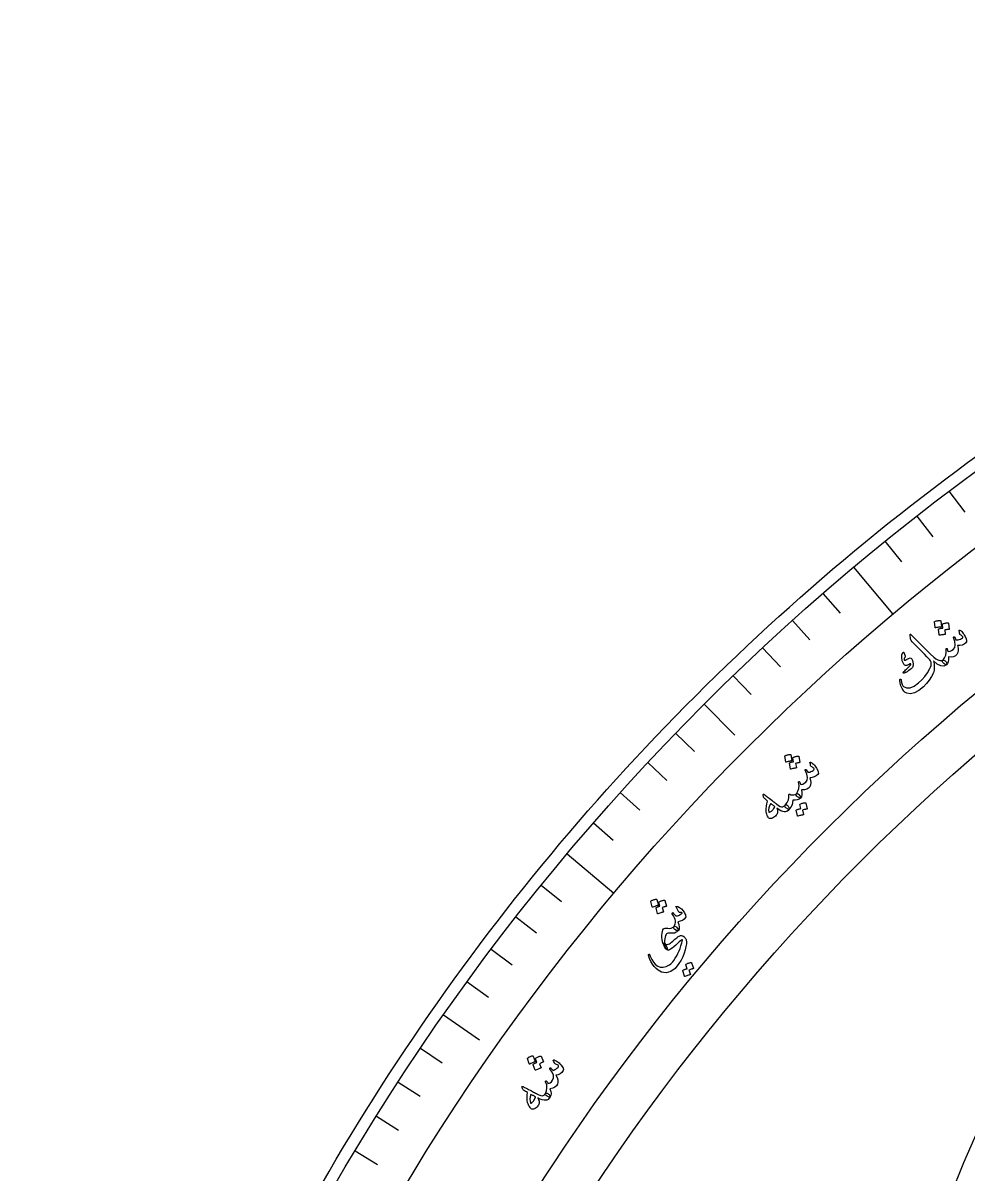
# Model space of a CAD drawing. Header units: millimetres. Extents: x -91 to 91, y -91 to 118.
# Drawn here: x -90.54 to -53.71, y 45.69 to 90.54 of the extents above; entities that cross this region are included whole.
import ezdxf

# ---------------------------------------------------------------- set-up
doc = ezdxf.new("R2010")
doc.units = ezdxf.units.MM
for name, color, linetype in [('CUT_OUTER', 1, 'Continuous'), ('ENGRAVE', 7, 'Continuous'), ('ENGRAVE_FINE', 8, 'Continuous'), ('TEXT', 5, 'Continuous')]:
    doc.layers.add(name, color=color, linetype=linetype)

msp = doc.modelspace()

# ---------------------------------------------------------------- linework, layer by layer
at = {"layer": 'CUT_OUTER'}
msp.add_lwpolyline([(-78.9012, 45.3387), (-78.6215, 45.822), (-78.3389, 46.3035), (-78.0533, 46.7833), (-77.7648, 47.2614), (-77.4733, 47.7377), (-77.179, 48.2121), (-76.8817, 48.6848), (-76.5815, 49.1556), (-76.2784, 49.6246), (-75.9725, 50.0917), (-75.6637, 50.5569), (-75.3521, 51.0202), (-75.0376, 51.4816), (-74.7203, 51.941), (-74.4002, 52.3985), (-74.0773, 52.8541), (-73.7516, 53.3076), (-73.4231, 53.7591), (-73.0919, 54.2086), (-72.7579, 54.6561), (-72.4212, 55.1015), (-72.0817, 55.5448), (-71.7395, 55.9861), (-71.3947, 56.4252), (-71.0471, 56.8622), (-70.6969, 57.2971), (-70.344, 57.7298), (-69.9884, 58.1603), (-69.6302, 58.5887), (-69.2694, 59.0148), (-68.906, 59.4387), (-68.54, 59.8604), (-68.1714, 60.2798), (-67.8003, 60.697), (-67.4266, 61.1119), (-67.0503, 61.5244), (-66.6715, 61.9347), (-66.2903, 62.3426), (-65.9065, 62.7482), (-65.5202, 63.1514), (-65.1315, 63.5522), (-64.7403, 63.9507), (-64.3467, 64.3467), (-63.9507, 64.7403), (-63.5522, 65.1315), (-63.1514, 65.5202), (-62.7482, 65.9065), (-62.3426, 66.2903), (-61.9347, 66.6715), (-61.5244, 67.0503), (-61.1119, 67.4266), (-60.697, 67.8003), (-60.2798, 68.1714), (-59.8604, 68.54), (-59.4387, 68.906), (-59.0148, 69.2694), (-58.5887, 69.6302), (-58.1603, 69.9884), (-57.7298, 70.344), (-57.2971, 70.6969), (-56.8622, 71.0471), (-56.4252, 71.3947), (-55.9861, 71.7395), (-55.5448, 72.0817), (-55.1015, 72.4212), (-54.6561, 72.7579), (-54.2086, 73.0919), (-53.7591, 73.4231), (-53.3076, 73.7516)], dxfattribs=at)
at = {"layer": 'ENGRAVE'}
for points in [[(-58.1954, 69.3545), (-56.664, 67.5295)], [(-64.0185, 64.0185), (-62.8153, 62.8153)], [(-69.3545, 58.1954), (-67.5295, 56.664)], [(-74.1627, 51.9293), (-72.7687, 50.9532)]]:
    msp.add_lwpolyline(points, dxfattribs=at)
for centre, radius in [((0, 0), 90.5359), ((0, 0), 88.1535), ((0, 0), 83.7291), ((0, 0), 81.9), ((0, 23.4034), 58.4966)]:
    msp.add_circle(centre, radius, dxfattribs=at)
at = {"layer": 'ENGRAVE_FINE'}
for points in [[(-54.4859, 72.3052), (-53.8714, 71.4898)], [(-55.7395, 71.3433), (-55.1109, 70.5387)], [(-56.9761, 70.3596), (-56.3335, 69.5661)], [(-59.3969, 68.3283), (-58.727, 67.5577)], [(-60.5803, 67.2813), (-59.8971, 66.5225)], [(-61.7453, 66.2138), (-61.049, 65.467)], [(-62.8915, 65.1261), (-62.1823, 64.3916)], [(-65.1261, 62.8915), (-64.3916, 62.1823)], [(-66.2138, 61.7453), (-65.467, 61.049)], [(-67.2813, 60.5803), (-66.5225, 59.8971)], [(-68.3283, 59.3969), (-67.5577, 58.727)], [(-70.3596, 56.9761), (-69.5661, 56.3335)], [(-71.3433, 55.7395), (-70.5387, 55.1109)], [(-72.3052, 54.4859), (-71.4898, 53.8714)], [(-73.2451, 53.2157), (-72.4191, 52.6155)], [(-75.0577, 50.627), (-74.2112, 50.0561)], [(-75.9298, 49.3094), (-75.0735, 48.7533)], [(-76.7788, 47.9767), (-75.9129, 47.4357)], [(-77.6044, 46.6294), (-76.7292, 46.1036)]]:
    msp.add_lwpolyline(points, dxfattribs=at)
at = {"layer": 'TEXT'}
for points in [[(-55.0453, 67.2248), (-55.0448, 67.2293), (-55.0425, 67.2336), (-55.0384, 67.2378), (-55.0326, 67.2418), (-55.007, 67.2506), (-54.9814, 67.2581), (-54.9559, 67.2644), (-54.9303, 67.2695), (-54.9046, 67.2732), (-54.8784, 67.2757), (-54.8519, 67.2768), (-54.8249, 67.2767), (-54.8169, 67.2751), (-54.8112, 67.2722), (-54.8077, 67.2679), (-54.8064, 67.2622), (-54.7797, 67.0343), (-54.781, 67.0287), (-54.7853, 67.0248), (-54.7926, 67.0226), (-54.8028, 67.022), (-54.8117, 67.0213), (-54.8253, 67.02), (-54.8438, 67.018), (-54.8672, 67.0154), (-54.8956, 67.0118), (-54.9294, 67.0072), (-54.9685, 67.0014), (-55.013, 66.9945), (-55.0194, 66.9942), (-55.0238, 66.9955), (-55.0262, 66.9985), (-55.0267, 67.0031)], [(-54.7403, 67.1322), (-54.7398, 67.1367), (-54.7375, 67.141), (-54.7334, 67.1452), (-54.7275, 67.1492), (-54.702, 67.1579), (-54.6765, 67.1653), (-54.651, 67.1715), (-54.6255, 67.1764), (-54.5998, 67.1801), (-54.5737, 67.1825), (-54.5472, 67.1835), (-54.5202, 67.1833), (-54.5138, 67.1817), (-54.5089, 67.1785), (-54.5056, 67.1736), (-54.5038, 67.1671), (-54.4773, 66.9394), (-54.4783, 66.9353), (-54.4821, 66.9322), (-54.4888, 66.93), (-54.4984, 66.9288), (-54.5048, 66.9281), (-54.5147, 66.927), (-54.5282, 66.9254), (-54.5452, 66.9234), (-54.5658, 66.9209), (-54.5897, 66.9176), (-54.6169, 66.9136), (-54.6475, 66.909), (-54.6267, 66.7419), (-54.628, 66.7363), (-54.6322, 66.7324), (-54.6395, 66.7302), (-54.6497, 66.7296), (-54.6585, 66.729), (-54.6722, 66.7277), (-54.6906, 66.7257), (-54.7139, 66.7231), (-54.7423, 66.7196), (-54.776, 66.715), (-54.815, 66.7093), (-54.8594, 66.7024), (-54.8649, 66.7028), (-54.8687, 66.7047), (-54.8707, 66.7079), (-54.871, 66.7126), (-54.8902, 66.934), (-54.8897, 66.9385), (-54.8875, 66.9428), (-54.8834, 66.947), (-54.8775, 66.951), (-54.8595, 66.9572), (-54.8413, 66.963), (-54.8229, 66.9683), (-54.8043, 66.9731), (-54.7856, 66.9772), (-54.7668, 66.9804), (-54.7478, 66.9826), (-54.7287, 66.984)], [(-54.0889, 66.8907), (-54.0869, 66.8972), (-54.081, 66.9003), (-54.0712, 66.9001), (-54.0574, 66.8965), (-54.0382, 66.8871), (-54.0154, 66.8699), (-53.9892, 66.8448), (-53.9596, 66.8119), (-53.9274, 66.7733), (-53.8987, 66.7335), (-53.8736, 66.6925), (-53.8519, 66.6503), (-53.8171, 66.5622), (-53.8007, 66.492), (-53.8028, 66.4396), (-53.8233, 66.405), (-53.8959, 66.3528), (-53.9747, 66.3189), (-54.0599, 66.3031), (-54.1513, 66.3054), (-54.1287, 66.2025), (-54.1259, 66.11), (-54.143, 66.0279), (-54.18, 65.9562), (-54.2356, 65.9014), (-54.3089, 65.8666), (-54.3999, 65.8518), (-54.5087, 65.8567), (-54.5057, 65.7508), (-54.5168, 65.664), (-54.5422, 65.5965), (-54.5817, 65.548), (-54.5957, 65.5455), (-54.6181, 65.5541), (-54.649, 65.5739), (-54.6884, 65.6049), (-54.7223, 65.6396), (-54.7403, 65.671), (-54.7422, 65.6992), (-54.7283, 65.724), (-54.6553, 65.8193), (-54.6093, 65.9246), (-54.5905, 66.0399), (-54.5988, 66.1652), (-54.5993, 66.1721), (-54.5985, 66.1779), (-54.5965, 66.1827), (-54.5932, 66.1864), (-54.5881, 66.1898), (-54.5827, 66.1917), (-54.577, 66.1923), (-54.571, 66.1915), (-54.5604, 66.1825), (-54.55, 66.161), (-54.5395, 66.1271), (-54.5292, 66.0808), (-54.4867, 66.0736), (-54.4378, 66.0828), (-54.3822, 66.1085), (-54.3201, 66.1507), (-54.2605, 66.225), (-54.2378, 66.3259), (-54.2521, 66.4537), (-54.3033, 66.6084), (-54.306, 66.6163), (-54.3068, 66.6228), (-54.3057, 66.628), (-54.3027, 66.6319), (-54.2967, 66.6359), (-54.2907, 66.6384), (-54.2846, 66.6392), (-54.2785, 66.6385), (-54.272, 66.6356), (-54.2665, 66.6319), (-54.262, 66.6273), (-54.2584, 66.622), (-54.2107, 66.523), (-54.1709, 66.5214), (-54.1285, 66.5259), (-54.0834, 66.5368), (-54.0356, 66.5539), (-53.9926, 66.5747), (-53.9635, 66.5952), (-53.9485, 66.6153), (-53.9476, 66.6351), (-53.9585, 66.6554), (-53.9805, 66.6788), (-54.0138, 66.7055), (-54.0583, 66.7354), (-54.0653, 66.7483), (-54.0727, 66.7785), (-54.0806, 66.826), (-54.0889, 66.8907)], [(-55.9981, 66.7159), (-55.9991, 66.7369), (-55.9943, 66.7465), (-55.9838, 66.7447), (-55.9675, 66.7316), (-55.9541, 66.7182), (-55.9322, 66.696), (-55.9018, 66.6649), (-55.8629, 66.625), (-55.8154, 66.5763), (-55.7592, 66.5189), (-55.6943, 66.4528), (-55.6207, 66.3781), (-55.3888, 66.1455), (-55.2076, 65.9696), (-55.077, 65.8505), (-54.997, 65.7882), (-54.9157, 65.7461), (-54.8436, 65.7216), (-54.7804, 65.7148), (-54.7263, 65.7257), (-54.7023, 65.7325), (-54.6789, 65.7321), (-54.6561, 65.7245), (-54.634, 65.7098), (-54.6139, 65.6905), (-54.5975, 65.669), (-54.5847, 65.6453), (-54.5754, 65.6195), (-54.57, 65.595), (-54.5689, 65.5752), (-54.5722, 65.5601), (-54.5798, 65.5496), (-54.6831, 65.4997), (-54.8028, 65.5085), (-54.9388, 65.5762), (-55.0912, 65.7027), (-55.0768, 65.6494), (-55.0661, 65.5917), (-55.0592, 65.5296), (-55.056, 65.4631), (-55.0576, 65.401), (-55.0643, 65.343), (-55.076, 65.289), (-55.0927, 65.2391), (-55.1641, 65.0904), (-55.2522, 64.9505), (-55.357, 64.8193), (-55.4787, 64.6967), (-55.6619, 64.5493), (-55.8298, 64.458), (-55.9828, 64.423), (-56.1209, 64.4445), (-56.1558, 64.4609), (-56.187, 64.4798), (-56.2144, 64.5011), (-56.238, 64.5248), (-56.3075, 64.6242), (-56.3579, 64.7292), (-56.389, 64.84), (-56.4009, 64.9565), (-56.4002, 64.9659), (-56.3978, 64.9744), (-56.3937, 64.9818), (-56.3878, 64.9881), (-56.3818, 64.9919), (-56.3752, 64.9931), (-56.3682, 64.9918), (-56.3607, 64.988), (-56.3553, 64.982), (-56.3509, 64.9738), (-56.3476, 64.9634), (-56.3453, 64.9508), (-56.3287, 64.86), (-56.3077, 64.788), (-56.2825, 64.7349), (-56.2529, 64.7007), (-56.1366, 64.6492), (-56, 64.6574), (-55.843, 64.725), (-55.6653, 64.8519), (-55.5428, 64.9667), (-55.429, 65.0966), (-55.3238, 65.2417), (-55.2271, 65.4021), (-55.2005, 65.4618), (-55.1832, 65.5215), (-55.175, 65.5814), (-55.176, 65.6415), (-55.1803, 65.6606), (-55.1905, 65.6833), (-55.2067, 65.7098), (-55.2289, 65.74), (-55.2694, 65.7882), (-55.3409, 65.8653), (-55.4432, 65.9713), (-55.5766, 66.106), (-55.6467, 66.1763), (-55.7072, 66.2369), (-55.7581, 66.2879), (-55.7995, 66.3292), (-55.8316, 66.3612), (-55.8545, 66.384), (-55.8682, 66.3977), (-55.8728, 66.4023), (-55.9192, 66.4502), (-55.9531, 66.4927), (-55.9745, 66.53), (-55.9835, 66.5619)], [(-56.2697, 66.0462), (-56.2656, 66.0489), (-56.2612, 66.0502), (-56.2564, 66.05), (-56.2513, 66.0485), (-56.248, 66.0461), (-56.245, 66.0431), (-56.2422, 66.0393), (-56.2398, 66.035), (-56.1934, 65.8973), (-56.1895, 65.8826), (-56.188, 65.8701), (-56.1887, 65.8599), (-56.1918, 65.8518), (-56.2104, 65.824), (-56.2235, 65.7971), (-56.2311, 65.7711), (-56.2332, 65.7461), (-56.2299, 65.7368), (-56.2198, 65.7324), (-56.203, 65.733), (-56.1794, 65.7385), (-56.1653, 65.7441), (-56.151, 65.7502), (-56.1366, 65.7569), (-56.122, 65.7641), (-56.1071, 65.772), (-56.0918, 65.7807), (-56.0762, 65.7901), (-56.0601, 65.8002), (-55.9931, 65.8219), (-55.9415, 65.7934), (-55.9052, 65.7146), (-55.884, 65.5857), (-55.8836, 65.5424), (-55.8875, 65.505), (-55.8956, 65.4737), (-55.9079, 65.4483), (-55.9257, 65.4254), (-55.954, 65.398), (-55.9928, 65.3663), (-56.042, 65.3301), (-56.0676, 65.3121), (-56.0926, 65.2959), (-56.117, 65.2814), (-56.1409, 65.2687), (-56.1638, 65.2574), (-56.1855, 65.2471), (-56.2059, 65.2379), (-56.2252, 65.2297), (-56.239, 65.2268), (-56.2507, 65.227), (-56.2605, 65.2302), (-56.2681, 65.2364), (-56.2735, 65.245), (-56.2745, 65.2535), (-56.2713, 65.262), (-56.2637, 65.2704), (-56.2383, 65.2955), (-56.209, 65.3234), (-56.1758, 65.3542), (-56.1388, 65.3879), (-56.0697, 65.4507), (-56.018, 65.5024), (-55.9836, 65.5428), (-55.9666, 65.5722), (-55.9654, 65.5772), (-55.9663, 65.5817), (-55.9692, 65.5856), (-55.9743, 65.5891), (-55.9784, 65.5904), (-55.9837, 65.5902), (-55.9903, 65.5886), (-55.9981, 65.5854), (-56.0661, 65.5508), (-56.0955, 65.5374), (-56.1231, 65.5288), (-56.149, 65.5251), (-56.1731, 65.5262), (-56.197, 65.5312), (-56.2168, 65.5407), (-56.2323, 65.5546), (-56.2436, 65.573), (-56.3017, 65.7126), (-56.3254, 65.8381), (-56.3147, 65.9493), (-56.2697, 66.0462)], [(-60.8781, 61.992), (-60.8781, 61.9965), (-60.8762, 62.001), (-60.8725, 62.0056), (-60.867, 62.0101), (-60.8423, 62.0212), (-60.8175, 62.031), (-60.7926, 62.0395), (-60.7677, 62.0469), (-60.7424, 62.0529), (-60.7166, 62.0577), (-60.6902, 62.0613), (-60.6633, 62.0635), (-60.6553, 62.0627), (-60.6493, 62.0603), (-60.6454, 62.0563), (-60.6436, 62.0508), (-60.5965, 61.8262), (-60.5973, 61.8205), (-60.6012, 61.8163), (-60.6082, 61.8134), (-60.6184, 61.8118), (-60.6271, 61.8104), (-60.6406, 61.8079), (-60.6589, 61.8042), (-60.6819, 61.7995), (-60.7099, 61.7934), (-60.7431, 61.7857), (-60.7816, 61.7764), (-60.8252, 61.7656), (-60.8316, 61.7647), (-60.8361, 61.7656), (-60.8388, 61.7683), (-60.8396, 61.7729)], [(-60.566, 61.9273), (-60.5659, 61.9318), (-60.5641, 61.9363), (-60.5604, 61.9408), (-60.5549, 61.9453), (-60.5302, 61.9563), (-60.5055, 61.966), (-60.4806, 61.9745), (-60.4557, 61.9817), (-60.4305, 61.9876), (-60.4047, 61.9923), (-60.3783, 61.9958), (-60.3515, 61.998), (-60.3449, 61.997), (-60.3398, 61.9942), (-60.336, 61.9897), (-60.3336, 61.9833), (-60.2867, 61.7589), (-60.2874, 61.7548), (-60.2909, 61.7513), (-60.2974, 61.7485), (-60.3068, 61.7465), (-60.3131, 61.7452), (-60.3229, 61.7432), (-60.3362, 61.7405), (-60.353, 61.7369), (-60.3732, 61.7325), (-60.3967, 61.7271), (-60.4235, 61.7207), (-60.4535, 61.7133), (-60.4178, 61.5488), (-60.4185, 61.5431), (-60.4224, 61.5389), (-60.4294, 61.536), (-60.4396, 61.5345), (-60.4483, 61.533), (-60.4617, 61.5305), (-60.48, 61.5269), (-60.5029, 61.5222), (-60.5308, 61.5161), (-60.564, 61.5085), (-60.6023, 61.4993), (-60.6459, 61.4885), (-60.6514, 61.4884), (-60.6554, 61.4899), (-60.6577, 61.493), (-60.6585, 61.4976), (-60.6975, 61.7164), (-60.6974, 61.7209), (-60.6955, 61.7254), (-60.6919, 61.7299), (-60.6864, 61.7344), (-60.669, 61.7422), (-60.6514, 61.7496), (-60.6335, 61.7566), (-60.6155, 61.763), (-60.5972, 61.7688), (-60.5787, 61.7737), (-60.56, 61.7776), (-60.5411, 61.7807)], [(-59.8955, 61.7455), (-59.8941, 61.7521), (-59.8886, 61.7557), (-59.8788, 61.7564), (-59.8647, 61.7541), (-59.8447, 61.7464), (-59.8205, 61.7313), (-59.7922, 61.7087), (-59.7597, 61.6786), (-59.7241, 61.6431), (-59.692, 61.606), (-59.6632, 61.5674), (-59.6379, 61.5273), (-59.5953, 61.4428), (-59.5726, 61.3743), (-59.5699, 61.322), (-59.5872, 61.2856), (-59.6549, 61.2271), (-59.7303, 61.1862), (-59.8137, 61.1628), (-59.905, 61.1569), (-59.8732, 61.0565), (-59.8621, 60.9646), (-59.8717, 60.8813), (-59.9021, 60.8065), (-59.9525, 60.747), (-60.0224, 60.7057), (-60.1117, 60.6827), (-60.2205, 60.6779), (-60.2079, 60.5726), (-60.2112, 60.4852), (-60.2304, 60.4156), (-60.2654, 60.3638), (-60.2791, 60.3601), (-60.3022, 60.3666), (-60.3348, 60.3836), (-60.3768, 60.4108), (-60.4137, 60.4423), (-60.4344, 60.472), (-60.4389, 60.4999), (-60.4272, 60.5259), (-60.3631, 60.6274), (-60.3268, 60.7363), (-60.3185, 60.8529), (-60.338, 60.977), (-60.3391, 60.9837), (-60.3389, 60.9896), (-60.3373, 60.9945), (-60.3343, 60.9986), (-60.3296, 61.0024), (-60.3244, 61.0048), (-60.3187, 61.0059), (-60.3127, 61.0057), (-60.3014, 60.9976), (-60.289, 60.9772), (-60.2756, 60.9444), (-60.2611, 60.8992), (-60.2181, 60.8958), (-60.1702, 60.9094), (-60.1172, 60.94), (-60.0592, 60.9876), (-60.0064, 61.0669), (-59.993, 61.1695), (-60.0187, 61.2955), (-60.0836, 61.445), (-60.087, 61.4526), (-60.0884, 61.459), (-60.0878, 61.4643), (-60.0852, 61.4684), (-60.0796, 61.473), (-60.0738, 61.476), (-60.0678, 61.4774), (-60.0616, 61.4772), (-60.0549, 61.4749), (-60.0491, 61.4717), (-60.0442, 61.4675), (-60.0402, 61.4626), (-59.9837, 61.3683), (-59.944, 61.3702), (-59.9021, 61.3786), (-59.8582, 61.3934), (-59.8122, 61.4148), (-59.7711, 61.4394), (-59.744, 61.4624), (-59.7309, 61.4838), (-59.7318, 61.5036), (-59.7444, 61.5228), (-59.7685, 61.5442), (-59.8041, 61.5678), (-59.8511, 61.5935), (-59.8592, 61.6058), (-59.8693, 61.6352), (-59.8814, 61.6818), (-59.8955, 61.7455)], [(-60.4272, 60.5259), (-60.4084, 60.5355), (-60.3931, 60.5411), (-60.3814, 60.5426), (-60.3733, 60.5402), (-60.3639, 60.5334), (-60.3536, 60.5239), (-60.3423, 60.5118), (-60.3302, 60.4969), (-60.2938, 60.4467), (-60.2708, 60.4078), (-60.2614, 60.3802), (-60.2654, 60.3638), (-60.3206, 60.3224), (-60.3895, 60.2946), (-60.4721, 60.2804), (-60.5686, 60.2799), (-60.5705, 60.1898), (-60.5932, 60.1007), (-60.6366, 60.0128), (-60.7008, 59.9259), (-60.7107, 59.9194), (-60.7223, 59.9178), (-60.7358, 59.9211), (-60.7511, 59.9293), (-60.8415, 59.9899), (-60.8515, 59.9967), (-60.86, 60.0064), (-60.867, 60.0191), (-60.8724, 60.0347), (-60.8747, 60.0487), (-60.874, 60.0621), (-60.8704, 60.0748), (-60.8638, 60.0868), (-60.7873, 60.1914), (-60.7375, 60.2904), (-60.7145, 60.384), (-60.7184, 60.4721), (-60.7198, 60.4833), (-60.7185, 60.4937), (-60.7144, 60.5031), (-60.7077, 60.5117), (-60.6996, 60.5177), (-60.6915, 60.5198), (-60.6834, 60.5178), (-60.6753, 60.5117), (-60.6683, 60.5052), (-60.6618, 60.5), (-60.6557, 60.4962), (-60.6501, 60.4937), (-60.5836, 60.4877), (-60.5242, 60.491), (-60.4721, 60.5038), (-60.4272, 60.5259)], [(-61.7171, 60.486), (-61.7179, 60.5079), (-61.711, 60.5177), (-61.6963, 60.5154), (-61.6739, 60.501), (-61.6614, 60.4913), (-61.6439, 60.478), (-61.6215, 60.4611), (-61.594, 60.4407), (-61.5615, 60.4164), (-61.5238, 60.3878), (-61.4808, 60.3551), (-61.4326, 60.3181), (-61.3853, 60.2818), (-61.3429, 60.2492), (-61.3055, 60.2204), (-61.2731, 60.1954), (-61.2458, 60.1743), (-61.2237, 60.1571), (-61.2068, 60.144), (-61.1952, 60.1349), (-61.1199, 60.0792), (-61.0554, 60.042), (-61.0016, 60.0234), (-60.9586, 60.0234), (-60.9352, 60.0302), (-60.9116, 60.043), (-60.8878, 60.0619), (-60.8638, 60.0868), (-60.8471, 60.099), (-60.8289, 60.1032), (-60.8094, 60.0992), (-60.7884, 60.0872), (-60.7668, 60.069), (-60.7472, 60.0483), (-60.7296, 60.0251), (-60.7141, 59.9995), (-60.703, 59.9754), (-60.6971, 59.9551), (-60.6964, 59.9386), (-60.7008, 59.9259), (-60.7478, 59.8792), (-60.7965, 59.847), (-60.8469, 59.8293), (-60.8991, 59.8262), (-60.9586, 59.8389), (-61.0257, 59.867), (-61.1005, 59.9105), (-61.1828, 59.9695), (-61.1644, 59.9012), (-61.1557, 59.8416), (-61.1568, 59.7907), (-61.1676, 59.7485), (-61.1834, 59.7211), (-61.2063, 59.6933), (-61.2365, 59.6649), (-61.2738, 59.6359), (-61.3162, 59.6083), (-61.3544, 59.5877), (-61.3884, 59.5741), (-61.4183, 59.5675), (-61.4476, 59.5672), (-61.4728, 59.5726), (-61.4937, 59.5836), (-61.5105, 59.6003), (-61.5277, 59.6251), (-61.5443, 59.6551), (-61.5602, 59.6903), (-61.5756, 59.7307), (-61.5896, 59.7727), (-61.5997, 59.8073), (-61.6058, 59.8346), (-61.608, 59.8544), (-61.6038, 59.9491), (-61.5923, 60.0457), (-61.5736, 60.1442), (-61.5475, 60.2446), (-61.5847, 60.2763), (-61.6165, 60.3041), (-61.6429, 60.3279), (-61.6638, 60.3477), (-61.68, 60.3656), (-61.6925, 60.3839), (-61.7011, 60.4024), (-61.7058, 60.4211)], [(-61.424, 60.1488), (-61.466, 60.0605), (-61.4929, 59.9772), (-61.5047, 59.8988), (-61.5013, 59.8254), (-61.4984, 59.8179), (-61.4935, 59.8133), (-61.4866, 59.8118), (-61.4778, 59.8131), (-61.4511, 59.8242), (-61.4248, 59.8388), (-61.3989, 59.8568), (-61.3733, 59.8784), (-61.3482, 59.9033), (-61.3234, 59.9318), (-61.2989, 59.9637), (-61.2749, 59.9991), (-61.2718, 60.0052), (-61.2696, 60.0127), (-61.2683, 60.0215), (-61.268, 60.0316), (-61.2839, 60.0451), (-61.3009, 60.0589), (-61.3189, 60.0731), (-61.3379, 60.0876), (-61.3579, 60.1024), (-61.3789, 60.1175), (-61.4009, 60.133), (-61.424, 60.1488)], [(-60.286, 60.1127), (-60.286, 60.1172), (-60.2843, 60.1217), (-60.2807, 60.1262), (-60.2754, 60.1307), (-60.2511, 60.1416), (-60.2268, 60.1514), (-60.2024, 60.1598), (-60.1778, 60.1671), (-60.1529, 60.1731), (-60.1274, 60.1779), (-60.1014, 60.1814), (-60.0748, 60.1837), (-60.0683, 60.1827), (-60.0632, 60.18), (-60.0593, 60.1755), (-60.0569, 60.1692), (-60.0056, 59.9469), (-60.0062, 59.9428), (-60.0096, 59.9393), (-60.016, 59.9366), (-60.0253, 59.9345), (-60.0325, 59.9339), (-60.0434, 59.9321), (-60.0579, 59.9291), (-60.0762, 59.9249), (-60.0984, 59.9194), (-60.1247, 59.9128), (-60.1551, 59.9048), (-60.1897, 59.8957), (-60.1506, 59.722), (-60.1505, 59.7156), (-60.1536, 59.7108), (-60.1602, 59.7076), (-60.1701, 59.706), (-60.1787, 59.7045), (-60.192, 59.702), (-60.21, 59.6983), (-60.2326, 59.6935), (-60.2602, 59.6874), (-60.2929, 59.6797), (-60.3307, 59.6704), (-60.3737, 59.6596), (-60.3792, 59.6594), (-60.3831, 59.6609), (-60.3855, 59.6639), (-60.3863, 59.6685), (-60.4315, 59.887), (-60.4315, 59.8915), (-60.4298, 59.896), (-60.4262, 59.9005), (-60.4209, 59.9049), (-60.4011, 59.9151), (-60.3809, 59.924), (-60.3604, 59.9316), (-60.3396, 59.9381), (-60.3185, 59.9434), (-60.2973, 59.9477), (-60.276, 59.9509), (-60.2546, 59.9532)], [(-66.0932, 56.3401), (-66.0935, 56.3447), (-66.0921, 56.3493), (-66.0888, 56.3542), (-66.0837, 56.3591), (-66.0601, 56.3723), (-66.0363, 56.3843), (-66.0123, 56.395), (-65.9881, 56.4045), (-65.9634, 56.4128), (-65.9381, 56.4198), (-65.9122, 56.4257), (-65.8856, 56.4304), (-65.8775, 56.4302), (-65.8714, 56.4284), (-65.8671, 56.4247), (-65.8648, 56.4194), (-65.798, 56.1999), (-65.7983, 56.1942), (-65.8018, 56.1896), (-65.8086, 56.1861), (-65.8186, 56.1837), (-65.8271, 56.1815), (-65.8403, 56.1778), (-65.8582, 56.1725), (-65.8807, 56.1657), (-65.908, 56.1572), (-65.9404, 56.1466), (-65.9779, 56.134), (-66.0205, 56.1193), (-66.0267, 56.1179), (-66.0313, 56.1184), (-66.0342, 56.1209), (-66.0354, 56.1253)], [(-65.7766, 56.3032), (-65.777, 56.3077), (-65.7755, 56.3124), (-65.7722, 56.3172), (-65.7671, 56.3222), (-65.7435, 56.3353), (-65.7198, 56.3471), (-65.6958, 56.3577), (-65.6716, 56.3671), (-65.647, 56.3753), (-65.6217, 56.3822), (-65.5958, 56.388), (-65.5692, 56.3925), (-65.5626, 56.3922), (-65.5572, 56.3899), (-65.5531, 56.3857), (-65.5502, 56.3796), (-65.4836, 56.1602), (-65.4838, 56.156), (-65.4871, 56.1522), (-65.4933, 56.1489), (-65.5024, 56.146), (-65.5086, 56.1442), (-65.5182, 56.1414), (-65.5312, 56.1375), (-65.5476, 56.1325), (-65.5673, 56.1263), (-65.5902, 56.1188), (-65.6164, 56.1101), (-65.6456, 56.1001), (-65.5954, 55.9394), (-65.5957, 55.9337), (-65.5992, 55.9291), (-65.6059, 55.9256), (-65.6159, 55.9232), (-65.6244, 55.921), (-65.6376, 55.9173), (-65.6554, 55.9121), (-65.6779, 55.9054), (-65.7052, 55.8969), (-65.7375, 55.8864), (-65.7749, 55.8738), (-65.8173, 55.8592), (-65.8228, 55.8587), (-65.8268, 55.8598), (-65.8294, 55.8626), (-65.8306, 55.8672), (-65.8888, 56.0816), (-65.8892, 56.0861), (-65.8877, 56.0908), (-65.8845, 56.0956), (-65.8794, 56.1005), (-65.8628, 56.1099), (-65.8459, 56.1188), (-65.8287, 56.1273), (-65.8113, 56.1353), (-65.7936, 56.1427), (-65.7757, 56.1491), (-65.7574, 56.1547), (-65.7388, 56.1594)], [(-65.1121, 56.1239), (-65.117, 56.1338), (-65.1174, 56.1411), (-65.1133, 56.1458), (-65.1048, 56.1479), (-65.0392, 56.1406), (-64.9719, 56.109), (-64.9029, 56.0532), (-64.8321, 55.9731), (-64.8051, 55.9345), (-64.7821, 55.8956), (-64.7632, 55.8564), (-64.7483, 55.817), (-64.7378, 55.7791), (-64.7327, 55.7483), (-64.7328, 55.7246), (-64.7381, 55.7079), (-64.7954, 55.6447), (-64.8646, 55.5977), (-64.946, 55.5667), (-65.0394, 55.5519), (-65.0008, 55.4377), (-64.9858, 55.3412), (-64.9944, 55.2626), (-65.0268, 55.2016), (-65.0356, 55.1964), (-65.0489, 55.1963), (-65.0666, 55.2012), (-65.0889, 55.2111), (-65.1519, 55.2511), (-65.1917, 55.2876), (-65.2082, 55.3205), (-65.2014, 55.3499), (-65.1668, 55.4085), (-65.1434, 55.4663), (-65.1311, 55.5231), (-65.13, 55.5791), (-65.1412, 55.6382), (-65.166, 55.7044), (-65.2045, 55.7777), (-65.2565, 55.858), (-65.2618, 55.8688), (-65.2631, 55.8787), (-65.2605, 55.8879), (-65.254, 55.8962), (-65.2448, 55.9023), (-65.2356, 55.903), (-65.2264, 55.8983), (-65.2173, 55.8882), (-65.1855, 55.8469), (-65.1584, 55.8151), (-65.1362, 55.7929), (-65.1187, 55.7803), (-65.1018, 55.7758), (-65.0792, 55.7765), (-65.0509, 55.7824), (-65.0169, 55.7935), (-64.98, 55.8103), (-64.9445, 55.8318), (-64.9106, 55.8579), (-64.878, 55.8886), (-64.8779, 55.8887), (-64.8776, 55.8891), (-64.8771, 55.8897), (-64.8764, 55.8905), (-64.8771, 55.8934), (-64.8804, 55.8965), (-64.8866, 55.8999), (-64.8954, 55.9035), (-64.9083, 55.9071), (-64.9266, 55.9103), (-64.9502, 55.913), (-64.9793, 55.9154), (-64.9845, 55.9159), (-64.9894, 55.9182), (-64.994, 55.9224), (-64.9983, 55.9284)], [(-65.1998, 55.3518), (-65.1705, 55.3691), (-65.1434, 55.373), (-65.1186, 55.3634), (-65.0961, 55.3403), (-65.0581, 55.2857), (-65.0336, 55.2448), (-65.0226, 55.2174), (-65.0252, 55.2036), (-65.0497, 55.1796), (-65.0771, 55.158), (-65.1075, 55.139), (-65.1407, 55.1223), (-65.1768, 55.1097), (-65.2192, 55.1024), (-65.2679, 55.1005), (-65.323, 55.1038), (-65.3765, 55.1064), (-65.4207, 55.1024), (-65.4555, 55.0917), (-65.4809, 55.0743), (-65.4993, 55.0472), (-65.5165, 55.0072), (-65.5326, 54.9542), (-65.5474, 54.8882), (-65.5574, 54.823), (-65.5606, 54.7703), (-65.557, 54.7302), (-65.5467, 54.7026), (-65.5079, 54.6405), (-65.4793, 54.5837), (-65.4608, 54.5321), (-65.4525, 54.4857), (-65.4528, 54.4716), (-65.4553, 54.4634), (-65.4599, 54.4611), (-65.4667, 54.4646), (-65.5073, 54.5001), (-65.5445, 54.5492), (-65.5782, 54.6118), (-65.6085, 54.6881), (-65.6331, 54.7716), (-65.65, 54.8558), (-65.6593, 54.9407), (-65.6608, 55.0263), (-65.656, 55.1068), (-65.6441, 55.1749), (-65.6252, 55.2305), (-65.5993, 55.2736), (-65.575, 55.2925), (-65.5381, 55.3027), (-65.4885, 55.3043), (-65.4261, 55.2972), (-65.3619, 55.292), (-65.3027, 55.2993), (-65.2487, 55.3192), (-65.1998, 55.3518)], [(-65.3202, 54.4774), (-65.3601, 54.4539), (-65.397, 54.4429), (-65.4312, 54.4441), (-65.4624, 54.4578), (-65.4886, 54.4831), (-65.5133, 54.524), (-65.5365, 54.5806), (-65.5583, 54.6529), (-65.5663, 54.6847), (-65.5711, 54.7081), (-65.5726, 54.7229), (-65.5708, 54.7293), (-65.5673, 54.7285), (-65.5622, 54.7237), (-65.5553, 54.7151), (-65.5467, 54.7026), (-65.5241, 54.6777), (-65.4945, 54.6648), (-65.4579, 54.6637), (-65.4143, 54.6745), (-65.3699, 54.6931), (-65.3255, 54.7181), (-65.2813, 54.7493), (-65.2372, 54.7867), (-65.1516, 54.8656), (-65.0823, 54.9264), (-65.0293, 54.9691), (-64.9928, 54.9938), (-64.9642, 55.0064), (-64.935, 55.0128), (-64.9054, 55.0129), (-64.8751, 55.0067), (-64.8598, 55.0012), (-64.8451, 54.9949), (-64.8312, 54.9877), (-64.818, 54.9797), (-64.8053, 54.9707), (-64.7932, 54.9607), (-64.7815, 54.9497), (-64.7702, 54.9376), (-64.7509, 54.9141), (-64.7346, 54.8891), (-64.7212, 54.8626), (-64.7109, 54.8344), (-64.7034, 54.7712), (-64.7081, 54.687), (-64.7249, 54.582), (-64.7538, 54.4561), (-64.7951, 54.3206), (-64.8493, 54.1867), (-64.9164, 54.0543), (-64.9964, 53.9235), (-65.1512, 53.7311), (-65.3156, 53.6116), (-65.4902, 53.5649), (-65.6752, 53.5912), (-65.7426, 53.6224), (-65.8118, 53.6693), (-65.883, 53.732), (-65.9561, 53.8106), (-66.0254, 53.9018), (-66.0872, 54.0041), (-66.1414, 54.1177), (-66.1881, 54.2424), (-66.1892, 54.2517), (-66.1886, 54.26), (-66.1862, 54.2673), (-66.1822, 54.2737), (-66.1763, 54.2795), (-66.1696, 54.2831), (-66.1623, 54.2844), (-66.1543, 54.2836), (-66.1464, 54.2785), (-66.1372, 54.2654), (-66.1267, 54.2443), (-66.115, 54.2152), (-66.0559, 54.0843), (-65.9905, 53.9766), (-65.9189, 53.8921), (-65.841, 53.8307), (-65.732, 53.7857), (-65.6163, 53.7778), (-65.494, 53.807), (-65.3649, 53.8732), (-65.3197, 53.908), (-65.2764, 53.9485), (-65.235, 53.9945), (-65.1955, 54.0462), (-65.1388, 54.1328), (-65.0865, 54.2227), (-65.0385, 54.3159), (-64.9948, 54.4124), (-64.9552, 54.5123), (-64.9192, 54.6158), (-64.8869, 54.7229), (-64.8582, 54.8337), (-64.8575, 54.8348), (-64.857, 54.836), (-64.8568, 54.8375), (-64.8569, 54.8392), (-64.8592, 54.8414), (-64.8639, 54.8427), (-64.871, 54.8431), (-64.8806, 54.8427), (-64.8992, 54.8333), (-64.9335, 54.8066), (-64.9837, 54.7627), (-65.0495, 54.7015), (-65.1223, 54.6344), (-65.1917, 54.5747), (-65.2576, 54.5223), (-65.3202, 54.4774)], [(-64.7245, 53.8764), (-64.7249, 53.8809), (-64.7236, 53.8854), (-64.7205, 53.8902), (-64.7156, 53.895), (-64.6926, 53.9079), (-64.6694, 53.9196), (-64.646, 53.9301), (-64.6223, 53.9393), (-64.5982, 53.9473), (-64.5734, 53.9542), (-64.548, 53.9598), (-64.5218, 53.9643), (-64.5153, 53.9639), (-64.5099, 53.9617), (-64.5057, 53.9575), (-64.5027, 53.9515), (-64.4309, 53.7357), (-64.431, 53.7316), (-64.4341, 53.7279), (-64.4402, 53.7246), (-64.4492, 53.7218), (-64.4563, 53.7206), (-64.4669, 53.7179), (-64.481, 53.7137), (-64.4987, 53.708), (-64.5202, 53.7007), (-64.5456, 53.6919), (-64.5751, 53.6815), (-64.6085, 53.6696), (-64.5533, 53.5009), (-64.5525, 53.4946), (-64.5553, 53.4896), (-64.5615, 53.4858), (-64.5711, 53.4834), (-64.5795, 53.4812), (-64.5925, 53.4776), (-64.6099, 53.4725), (-64.6319, 53.4658), (-64.6587, 53.4575), (-64.6903, 53.4471), (-64.7269, 53.4348), (-64.7685, 53.4204), (-64.7739, 53.4198), (-64.7779, 53.4209), (-64.7806, 53.4237), (-64.7819, 53.4282), (-64.8473, 53.6407), (-64.8477, 53.6452), (-64.8464, 53.6498), (-64.8433, 53.6545), (-64.8385, 53.6594), (-64.8198, 53.6711), (-64.8007, 53.6816), (-64.7811, 53.6909), (-64.761, 53.699), (-64.7406, 53.706), (-64.72, 53.712), (-64.6992, 53.717), (-64.6782, 53.7211)], [(-70.9003, 50.2225), (-70.9011, 50.227), (-70.9, 50.2317), (-70.8972, 50.2368), (-70.8926, 50.2423), (-70.8702, 50.2575), (-70.8476, 50.2716), (-70.8246, 50.2844), (-70.8013, 50.2961), (-70.7775, 50.3065), (-70.753, 50.3158), (-70.7276, 50.324), (-70.7016, 50.331), (-70.6935, 50.3316), (-70.6872, 50.3303), (-70.6827, 50.327), (-70.6799, 50.3219), (-70.5938, 50.1092), (-70.5935, 50.1035), (-70.5966, 50.0986), (-70.603, 50.0945), (-70.6128, 50.0912), (-70.6211, 50.0883), (-70.634, 50.0834), (-70.6513, 50.0766), (-70.6731, 50.0678), (-70.6996, 50.0568), (-70.7309, 50.0434), (-70.7671, 50.0275), (-70.8082, 50.009), (-70.8142, 50.007), (-70.8188, 50.0071), (-70.822, 50.0093), (-70.8236, 50.0136)], [(-70.5817, 50.2141), (-70.5824, 50.2186), (-70.5814, 50.2233), (-70.5785, 50.2284), (-70.5739, 50.2338), (-70.5516, 50.249), (-70.529, 50.2629), (-70.506, 50.2757), (-70.4828, 50.2872), (-70.459, 50.2975), (-70.4344, 50.3067), (-70.4091, 50.3148), (-70.383, 50.3217), (-70.3764, 50.3219), (-70.3709, 50.3201), (-70.3664, 50.3163), (-70.3629, 50.3105), (-70.277, 50.0979), (-70.2769, 50.0937), (-70.2798, 50.0897), (-70.2856, 50.0858), (-70.2945, 50.0821), (-70.3005, 50.0798), (-70.3098, 50.076), (-70.3224, 50.071), (-70.3383, 50.0645), (-70.3574, 50.0566), (-70.3796, 50.0471), (-70.4048, 50.0361), (-70.4331, 50.0234), (-70.3687, 49.8679), (-70.3684, 49.8622), (-70.3715, 49.8573), (-70.3779, 49.8532), (-70.3876, 49.8499), (-70.396, 49.847), (-70.4088, 49.8421), (-70.426, 49.8353), (-70.4478, 49.8266), (-70.4742, 49.8157), (-70.5055, 49.8023), (-70.5416, 49.7865), (-70.5826, 49.7681), (-70.588, 49.7671), (-70.5921, 49.7678), (-70.595, 49.7704), (-70.5965, 49.7748), (-70.6737, 49.9832), (-70.6744, 49.9877), (-70.6734, 49.9925), (-70.6706, 49.9976), (-70.666, 50.003), (-70.6502, 50.0138), (-70.6342, 50.0241), (-70.6179, 50.0341), (-70.6013, 50.0437), (-70.5843, 50.0526), (-70.567, 50.0607), (-70.5493, 50.0679), (-70.5312, 50.0742)], [(-69.8896, 50.154), (-69.8894, 50.1608), (-69.8846, 50.1653), (-69.875, 50.1677), (-69.8608, 50.1679), (-69.8397, 50.164), (-69.8132, 50.1534), (-69.7813, 50.1362), (-69.744, 50.1123), (-69.7028, 50.0836), (-69.6645, 50.0528), (-69.6294, 50.02), (-69.5973, 49.985), (-69.5404, 49.9093), (-69.506, 49.846), (-69.4941, 49.7949), (-69.5047, 49.7561), (-69.5609, 49.6865), (-69.6279, 49.6328), (-69.7058, 49.595), (-69.7946, 49.5731), (-69.7455, 49.4798), (-69.7183, 49.3914), (-69.713, 49.3077), (-69.7297, 49.2287), (-69.7688, 49.1612), (-69.8302, 49.1082), (-69.914, 49.0697), (-70.0202, 49.0457), (-69.9892, 48.9443), (-69.9769, 48.8577), (-69.9835, 48.7859), (-70.0087, 48.7287), (-70.0215, 48.7225), (-70.0455, 48.7249), (-70.0805, 48.7358), (-70.1267, 48.7552), (-70.1686, 48.7797), (-70.1942, 48.8052), (-70.2036, 48.8318), (-70.1967, 48.8595), (-70.1516, 48.9708), (-70.1352, 49.0844), (-70.1477, 49.2006), (-70.1889, 49.3193), (-70.1912, 49.3257), (-70.192, 49.3315), (-70.1913, 49.3367), (-70.1891, 49.3412), (-70.1851, 49.3457), (-70.1804, 49.3491), (-70.175, 49.3511), (-70.169, 49.352), (-70.1565, 49.346), (-70.1407, 49.3281), (-70.1216, 49.2982), (-70.0994, 49.2563), (-70.0565, 49.2606), (-70.0117, 49.2825), (-69.965, 49.322), (-69.9163, 49.3792), (-69.8785, 49.4666), (-69.8834, 49.5699), (-69.9311, 49.6894), (-70.0215, 49.8249), (-70.0262, 49.8318), (-70.0287, 49.8379), (-70.029, 49.8432), (-70.0271, 49.8477), (-70.0224, 49.8532), (-70.0173, 49.8572), (-70.0116, 49.8596), (-70.0055, 49.8605), (-69.9985, 49.8594), (-69.9922, 49.8573), (-69.9866, 49.8541), (-69.9818, 49.8499), (-69.9095, 49.7672), (-69.8708, 49.7761), (-69.8311, 49.7917), (-69.7905, 49.8142), (-69.7489, 49.8433), (-69.7129, 49.8748), (-69.6903, 49.9022), (-69.6812, 49.9256), (-69.6856, 49.945), (-69.7014, 49.9616), (-69.7289, 49.9784), (-69.7681, 49.9953), (-69.8189, 50.0123), (-69.8291, 50.023), (-69.8443, 50.0501), (-69.8644, 50.0938), (-69.8896, 50.154)], [(-71.1055, 49.1078), (-71.11, 49.1292), (-71.1048, 49.14), (-71.09, 49.1403), (-71.0654, 49.1299), (-71.0514, 49.1224), (-71.032, 49.1123), (-71.007, 49.0995), (-70.9765, 49.084), (-70.9403, 49.0656), (-70.8982, 49.0439), (-70.8503, 49.0189), (-70.7966, 48.9907), (-70.7437, 48.9629), (-70.6964, 48.938), (-70.6547, 48.916), (-70.6185, 48.8969), (-70.588, 48.8807), (-70.5633, 48.8676), (-70.5445, 48.8575), (-70.5314, 48.8505), (-70.4478, 48.8084), (-70.3779, 48.7828), (-70.3217, 48.7736), (-70.2793, 48.7809), (-70.2574, 48.7915), (-70.2363, 48.8082), (-70.2161, 48.8309), (-70.1967, 48.8595), (-70.1823, 48.8744), (-70.1651, 48.8816), (-70.1452, 48.881), (-70.1224, 48.8727), (-70.0981, 48.8584), (-70.0753, 48.8414), (-70.054, 48.8215), (-70.0343, 48.7989), (-70.0193, 48.777), (-70.01, 48.7581), (-70.0065, 48.7419), (-70.0087, 48.7287), (-70.0471, 48.6746), (-70.0896, 48.6346), (-70.1363, 48.6086), (-70.1871, 48.5967), (-70.2479, 48.5991), (-70.3189, 48.6154), (-70.3999, 48.6456), (-70.4911, 48.6896), (-70.4613, 48.6255), (-70.4427, 48.5682), (-70.435, 48.5179), (-70.4385, 48.4744), (-70.4494, 48.4448), (-70.4673, 48.4134), (-70.4922, 48.3803), (-70.524, 48.3454), (-70.5611, 48.311), (-70.5952, 48.2842), (-70.6265, 48.2651), (-70.6548, 48.2535), (-70.6836, 48.2482), (-70.7093, 48.2492), (-70.7319, 48.2565), (-70.7513, 48.2701), (-70.7724, 48.2917), (-70.7938, 48.3184), (-70.8155, 48.3503), (-70.8375, 48.3875), (-70.8585, 48.4265), (-70.8743, 48.4589), (-70.885, 48.4847), (-70.8905, 48.504), (-70.9025, 48.5979), (-70.9076, 48.695), (-70.9059, 48.7953), (-70.8972, 48.8987), (-70.9393, 48.9237), (-70.9754, 48.9456), (-71.0054, 48.9646), (-71.0294, 48.9805), (-71.0485, 48.9954), (-71.0638, 49.0113), (-71.0754, 49.0281), (-71.0833, 49.0457)], [(-70.7593, 48.8253), (-70.7857, 48.7312), (-70.798, 48.6445), (-70.7963, 48.5653), (-70.7805, 48.4935), (-70.7763, 48.4866), (-70.7707, 48.4829), (-70.7637, 48.4825), (-70.7552, 48.4854), (-70.7308, 48.5009), (-70.7073, 48.5197), (-70.6849, 48.5419), (-70.6634, 48.5674), (-70.6428, 48.5963), (-70.6232, 48.6286), (-70.6046, 48.6642), (-70.5869, 48.7032), (-70.5849, 48.7097), (-70.584, 48.7174), (-70.5842, 48.7263), (-70.5856, 48.7364), (-70.6036, 48.747), (-70.6227, 48.7577), (-70.6428, 48.7686), (-70.664, 48.7796), (-70.6862, 48.7908), (-70.7095, 48.8022), (-70.7339, 48.8136), (-70.7593, 48.8253)]]:
    msp.add_lwpolyline(points, close=True, dxfattribs=at)

doc.saveas('drawing.dxf')
